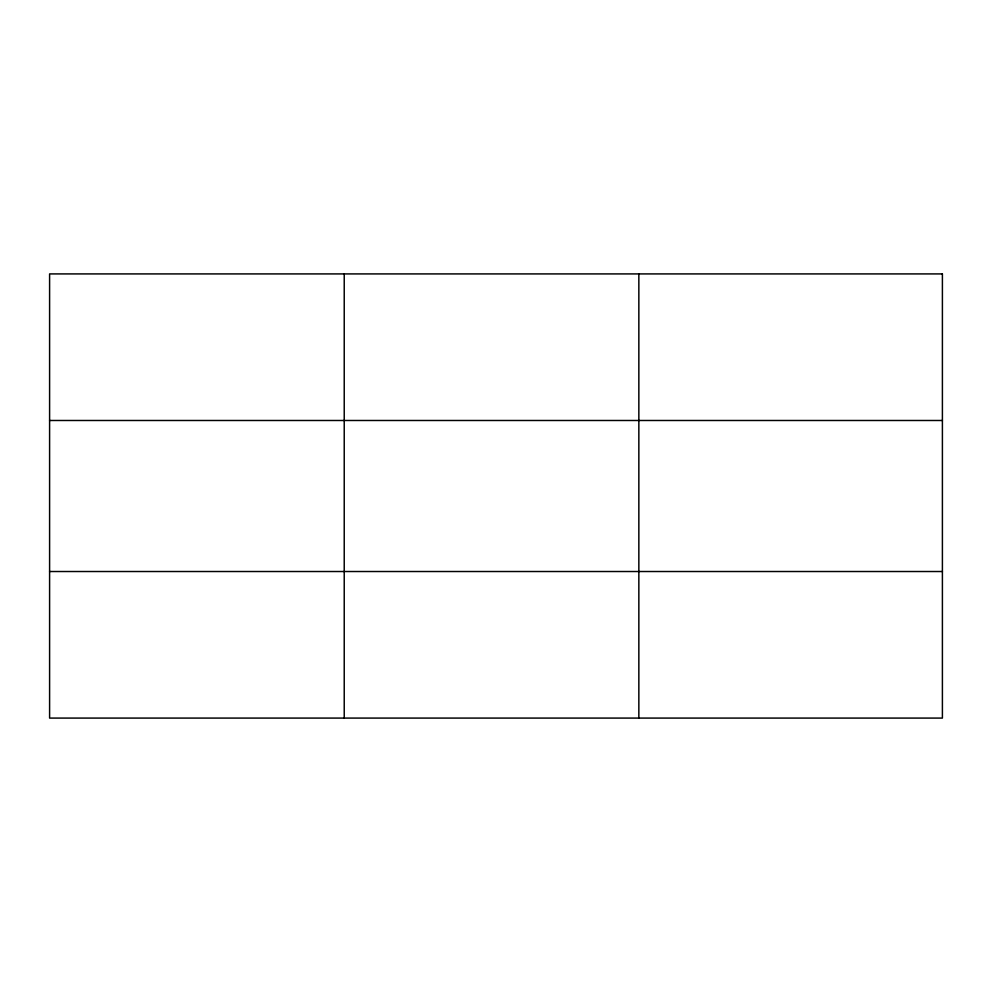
<?xml version="1.0" encoding="UTF-8"?>
<svg xmlns="http://www.w3.org/2000/svg" width="992" height="992" viewBox="0 0 992 992"><rect width="100%" height="100%" fill="white"/><g stroke="black" fill="none" stroke-linecap="round" stroke-linejoin="round"><path stroke-width="1.49" d="M344.224 718.084L344.224 273.916M638.848 718.084L638.848 273.916M49.6 420.484L942.4 420.484M49.6 571.516L942.4 571.516M942.4 273.916L942.4 718.084L49.6 718.084L49.6 273.916L942.4 273.916"/></g></svg>
